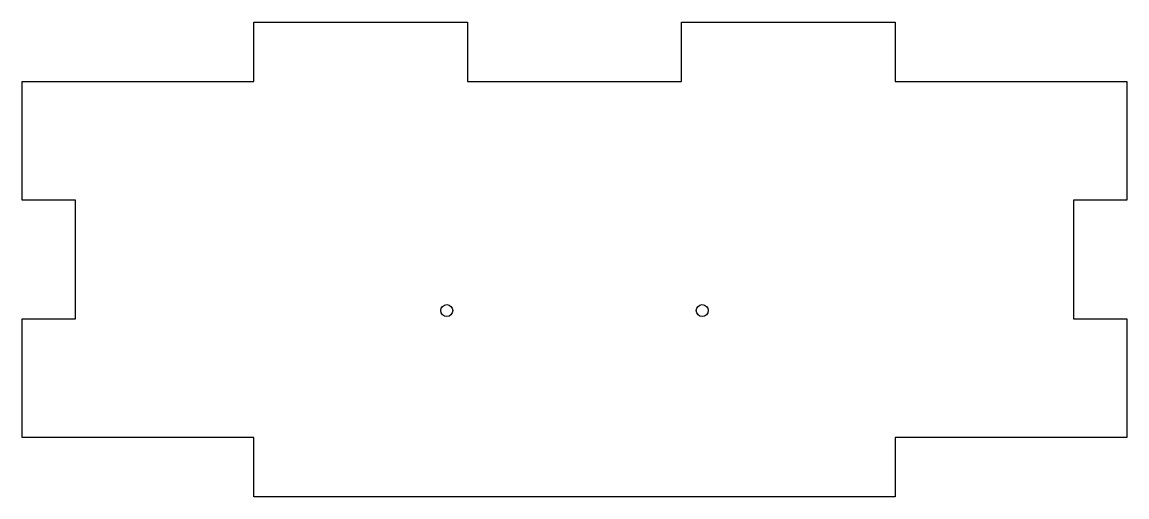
# Model space of a CAD drawing. Header units: millimetres. Extents: x -46.5 to 46.5, y 2 to 42.
import ezdxf

# ---------------------------------------------------------------- set-up
doc = ezdxf.new("R2010")
doc.units = ezdxf.units.MM
doc.layers.get('0').update_dxf_attribs({"linetype": 'CONTINUOUS'})

msp = doc.modelspace()

# ---------------------------------------------------------------- linework, layer by layer
msp.add_lwpolyline([(27, 2), (-27, 2), (-27, 7), (-46.5, 7), (-46.5, 17), (-42, 17), (-42, 27), (-46.5, 27), (-46.5, 37), (-27, 37), (-27, 42), (-9, 42), (-9, 37), (9, 37), (9, 42), (27, 42), (27, 37), (46.5, 37), (46.5, 27), (42, 27), (42, 17), (46.5, 17), (46.5, 7), (27, 7)], close=True)
for centre in [(-10.75, 17.7), (10.75, 17.7)]:
    msp.add_circle(centre, 0.5)

doc.saveas('drawing.dxf')
